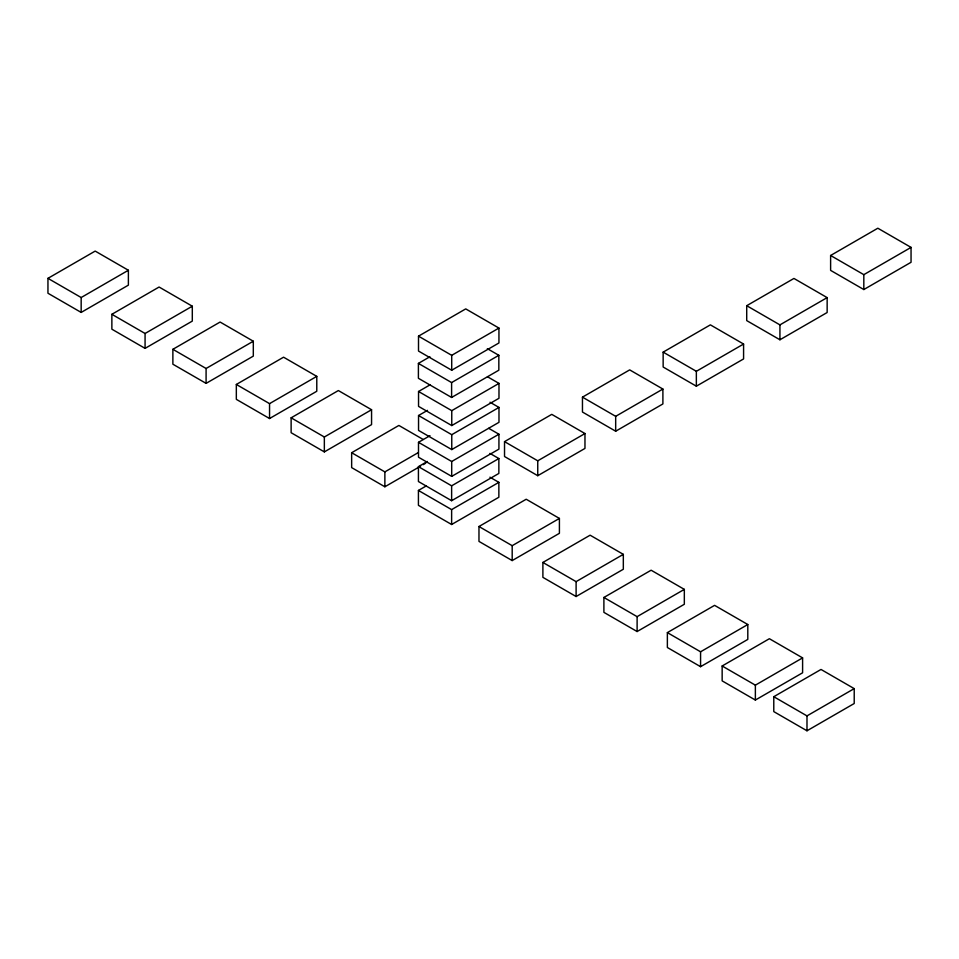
<?xml version="1.0" encoding="UTF-8"?>
<svg xmlns="http://www.w3.org/2000/svg" width="959" height="959" viewBox="0 0 959 959"><rect width="100%" height="100%" fill="white"/><g stroke="black" fill="none" stroke-linecap="round" stroke-linejoin="round"><path stroke-width="1.44" d="M47.95 278.35L95.181 251.09L128.386 270.258L128.386 285.147L81.167 312.418L47.95 293.238L47.95 278.35L81.167 297.53L128.386 270.258M111.867 314.3L159.098 287.029L192.303 306.209L192.303 321.097L145.073 348.369L111.867 329.189L111.867 314.3L145.073 333.48L192.303 306.209M172.872 349.316L220.102 322.044L253.308 341.224L253.308 356.113L206.089 383.372L172.872 364.204L172.872 349.316L206.089 368.484L253.308 341.224M236.334 384.463L283.564 357.192L316.782 376.372L316.782 391.26L269.551 418.532L236.334 399.352L236.334 384.463L269.551 403.631L316.782 376.372M418.508 336.165L465.726 308.894L498.944 328.074L498.944 342.962L451.713 370.222L418.508 351.054L418.508 336.165L451.713 355.333L498.944 328.074M291.128 417.824L338.359 390.553L371.565 409.733L371.565 424.621L324.346 451.893L291.128 432.713L291.128 417.824L324.346 437.004L371.565 409.733M487.34 348.668L498.836 355.309L498.836 370.198L451.605 397.458L418.4 378.29L418.4 363.401L429.884 356.76M487.484 376.755L498.98 383.396L498.98 398.285L451.761 425.556L418.544 406.376L418.544 391.488L430.028 384.859M418.4 363.401L451.605 382.569L498.836 355.309M420.605 466.146L384.871 486.776L351.653 467.608L351.653 452.72L398.884 425.448L423.159 439.462M490.037 402.265L498.98 407.431L498.98 422.32L451.761 449.579L418.544 430.411L418.544 415.523L427.486 410.368M418.544 391.488L451.761 410.656L498.98 383.396M488.718 428.325L498.932 434.223L498.932 449.124L451.701 476.383L418.496 457.215L418.496 442.315L429.98 435.686M351.653 452.72L384.871 471.888L418.052 452.732M418.544 415.523L451.761 434.691L498.98 407.431M489.917 453.391L498.86 458.546L498.86 473.434L451.629 500.706L418.424 481.526L418.424 466.637L427.354 461.483M423.159 464.671L425.712 463.197M418.496 442.315L451.701 461.495L498.932 434.223M489.917 477.186L498.86 482.353L498.86 497.242L451.629 524.501L418.424 505.333L418.424 490.445L426.084 486.021M504.53 441.631L551.761 414.36L584.966 433.54L584.966 448.428L537.747 475.7L504.53 456.52L504.53 441.631L537.747 460.811L584.966 433.54M582.461 397.146L629.691 369.886L662.897 389.054L662.897 403.943L615.678 431.214L582.461 412.034L582.461 397.146L615.678 416.326L662.897 389.054M663.149 352.133L710.379 324.861L743.585 344.041L743.585 358.93L696.354 386.189L663.149 367.021L663.149 352.133L696.354 371.301L743.585 344.041M830.614 255.49L877.833 228.218L911.05 247.398L911.05 262.286L863.819 289.546L830.614 270.378L830.614 255.49L863.819 274.658L911.05 247.398M746.713 305.705L793.944 278.446L827.149 297.614L827.149 312.514L779.931 339.774L746.713 320.606L746.713 305.705L779.931 324.885L827.149 297.614M418.424 466.637L451.629 485.817L498.86 458.546M418.424 490.445L451.629 509.613L498.86 482.353M478.973 526.515L526.203 499.243L559.409 518.423L559.409 533.312L512.19 560.571L478.973 541.403L478.973 526.515L512.19 545.683L559.409 518.423M542.89 562.453L590.121 535.194L623.326 554.362L623.326 569.25L576.107 596.522L542.89 577.354L542.89 562.453L576.107 581.634L623.326 554.362M603.894 597.469L651.125 570.209L684.33 589.377L684.33 604.266L637.112 631.537L603.894 612.357L603.894 597.469L637.112 616.649L684.33 589.377M667.368 632.616L714.587 605.357L747.804 624.525L747.804 639.413L700.573 666.685L667.368 647.505L667.368 632.616L700.573 651.796L747.804 624.525M722.151 665.99L769.382 638.718L802.599 657.886L802.599 672.786L755.368 700.046L722.151 680.878L722.151 665.99L755.368 685.158L802.599 657.886M773.781 696.714L821.012 669.454L854.217 688.622L854.217 703.51L806.987 730.782L773.781 711.602L773.781 696.714L806.987 715.894L854.217 688.622M863.819 274.658L863.819 289.546M806.987 715.894L806.987 730.782M779.931 324.885L779.931 339.774M755.368 685.158L755.368 700.046M700.573 651.796L700.573 666.685M696.354 371.301L696.354 386.189M637.112 616.649L637.112 631.537M615.678 416.326L615.678 431.214M576.107 581.634L576.107 596.522M537.747 460.811L537.747 475.7M512.19 545.683L512.19 560.571M451.713 355.333L451.713 370.222M451.761 410.656L451.761 425.556M451.761 434.691L451.761 449.579M451.701 461.495L451.701 476.383M451.605 382.569L451.605 397.458M451.629 485.817L451.629 500.706M451.629 509.613L451.629 524.501M384.871 471.888L384.871 486.776M324.346 437.004L324.346 451.893M269.551 403.631L269.551 418.532M206.089 368.484L206.089 383.372M145.073 333.48L145.073 348.369M81.167 297.53L81.167 312.418"/></g></svg>
